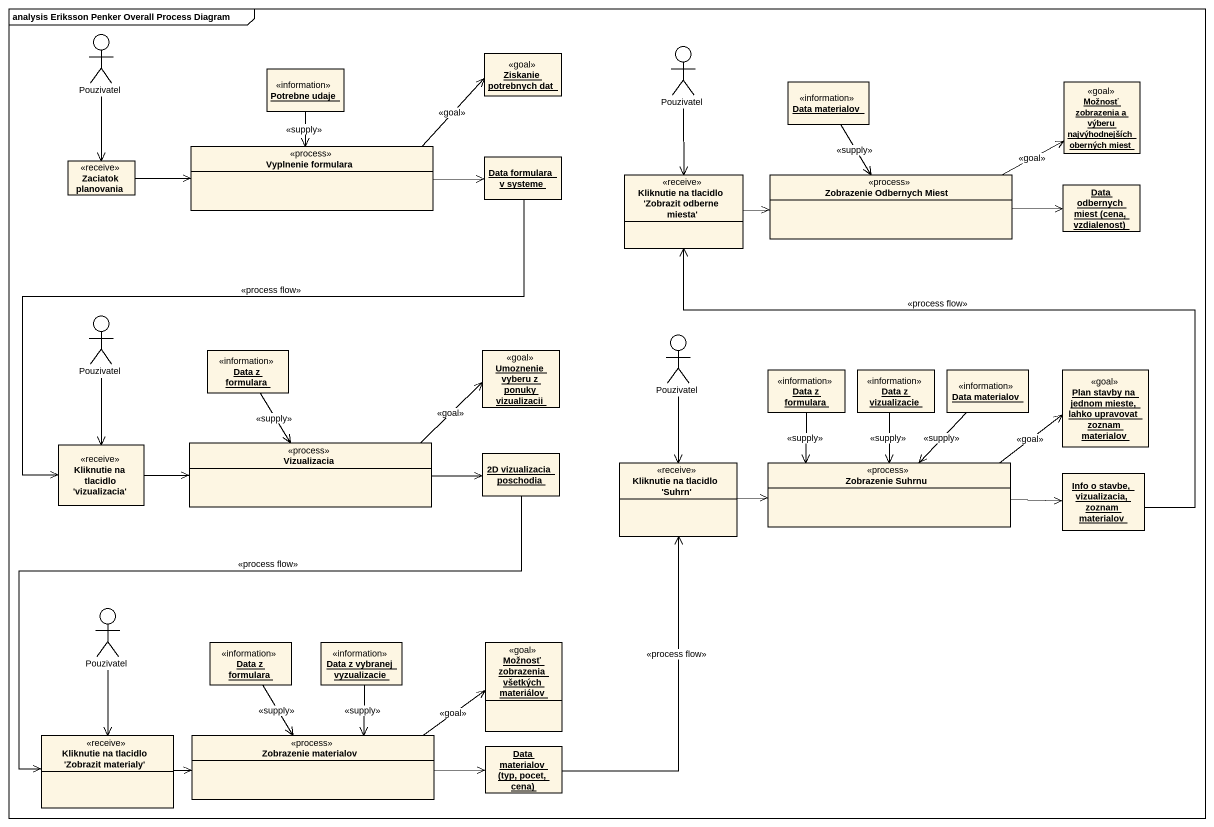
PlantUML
@startuml
mainframe analysis Eriksson Penker Overall Process Diagram
allowmixing
hide circle
hide empty members
actor Pouzivatel
object "Ziskanie potrebnych dat" as Ziskanie_potrebnych_dat <<goal>>
actor "Pouzivatel" as Pouzivatel_2
object "Potrebne udaje" as Potrebne_udaje <<information>>
object "Data materialov" as Data_materialov <<information>>
object "Možnosť zobrazenia a výberu najvýhodnejších oberných miest" as Možnosť_zobrazenia_a_výberu <<goal>>
class "Zaciatok planovania" as Zaciatok_planovania <<receive>>
class "Vyplnenie formulara" as Vyplnenie_formulara <<process>>
object "Data formulara v systeme" as Data_formulara_v_systeme
class "Kliknutie na tlacidlo 'Zobrazit odberne miesta'" as Kliknutie_na_tlacidlo <<receive>>
class "Zobrazenie Odbernych Miest" as Zobrazenie_Odbernych_Miest <<process>>
object "Data odbernych miest (cena, vzdialenost)" as Data_odbernych_miest_cena
actor "Pouzivatel" as Pouzivatel_3
object "Data z formulara" as Data_z_formulara <<information>>
object "Umoznenie vyberu z ponuky vizualizacii" as Umoznenie_vyberu_z_ponuky <<goal>>
actor "Pouzivatel" as Pouzivatel_4
object "Data z formulara" as Data_z_formulara_2 <<information>>
object "Data z vizualizacie" as Data_z_vizualizacie <<information>>
object "Data materialov" as Data_materialov_2 <<information>>
object "Plan stavby na jednom mieste, lahko upravovat zoznam materialov" as Plan_stavby_na_jednom <<goal>>
class "Kliknutie na tlacidlo 'vizualizacia'" as Kliknutie_na_tlacidlo_2 <<receive>>
class Vizualizacia <<process>>
object "2D vizualizacia poschodia" as o2D_vizualizacia_poschodia
class "Kliknutie na tlacidlo 'Suhrn'" as Kliknutie_na_tlacidlo_Suhrn <<receive>>
class "Zobrazenie Suhrnu" as Zobrazenie_Suhrnu <<process>>
object "Info o stavbe, vizualizacia, zoznam materialov" as Info_o_stavbe_vizualizacia
actor "Pouzivatel" as Pouzivatel_5
object "Data z formulara" as Data_z_formulara_3 <<information>>
object "Data z vybranej vyzualizacie" as Data_z_vybranej_vyzualizacie <<information>>
object "Možnosť zobrazenia všetkých materiálov" as Možnosť_zobrazenia_všetkých <<goal>>
class "Kliknutie na tlacidlo 'Zobrazit materialy'" as Kliknutie_na_tlacidlo_3 <<receive>>
class "Zobrazenie materialov" as Zobrazenie_materialov <<process>>
object "Data materialov (typ, pocet, cena)" as Data_materialov_typ_pocet
Pouzivatel --> Zaciatok_planovania
Pouzivatel_2 --> Kliknutie_na_tlacidlo
Potrebne_udaje --> Vyplnenie_formulara : <<supply>>
Data_materialov --> Zobrazenie_Odbernych_Miest : <<supply>>
Zaciatok_planovania -right-> Vyplnenie_formulara
Vyplnenie_formulara -right-> Ziskanie_potrebnych_dat : <<goal>>
Vyplnenie_formulara -right-> Data_formulara_v_systeme
Data_formulara_v_systeme --> Kliknutie_na_tlacidlo_2 : <<process flow>>
Kliknutie_na_tlacidlo -right-> Zobrazenie_Odbernych_Miest
Zobrazenie_Odbernych_Miest -right-> Možnosť_zobrazenia_a_výberu : <<goal>>
Zobrazenie_Odbernych_Miest -right-> Data_odbernych_miest_cena
Pouzivatel_3 --> Kliknutie_na_tlacidlo_2
Data_z_formulara --> Vizualizacia : <<supply>>
Pouzivatel_4 --> Kliknutie_na_tlacidlo_Suhrn
Data_z_formulara_2 --> Zobrazenie_Suhrnu : <<supply>>
Data_z_vizualizacie --> Zobrazenie_Suhrnu : <<supply>>
Data_materialov_2 --> Zobrazenie_Suhrnu : <<supply>>
Kliknutie_na_tlacidlo_2 -right-> Vizualizacia
Vizualizacia -right-> Umoznenie_vyberu_z_ponuky : <<goal>>
Vizualizacia -right-> o2D_vizualizacia_poschodia
o2D_vizualizacia_poschodia --> Kliknutie_na_tlacidlo_3 : <<process flow>>
Kliknutie_na_tlacidlo_Suhrn -right-> Zobrazenie_Suhrnu
Zobrazenie_Suhrnu -right-> Plan_stavby_na_jednom : <<goal>>
Zobrazenie_Suhrnu -right-> Info_o_stavbe_vizualizacia
Info_o_stavbe_vizualizacia -up-> Kliknutie_na_tlacidlo : <<process flow>>
Pouzivatel_5 --> Kliknutie_na_tlacidlo_3
Data_z_formulara_3 --> Zobrazenie_materialov : <<supply>>
Data_z_vybranej_vyzualizacie --> Zobrazenie_materialov : <<supply>>
Kliknutie_na_tlacidlo_3 -right-> Zobrazenie_materialov
Zobrazenie_materialov -right-> Možnosť_zobrazenia_všetkých : <<goal>>
Zobrazenie_materialov -right-> Data_materialov_typ_pocet
Data_materialov_typ_pocet -up-> Kliknutie_na_tlacidlo_Suhrn : <<process flow>>
@enduml
